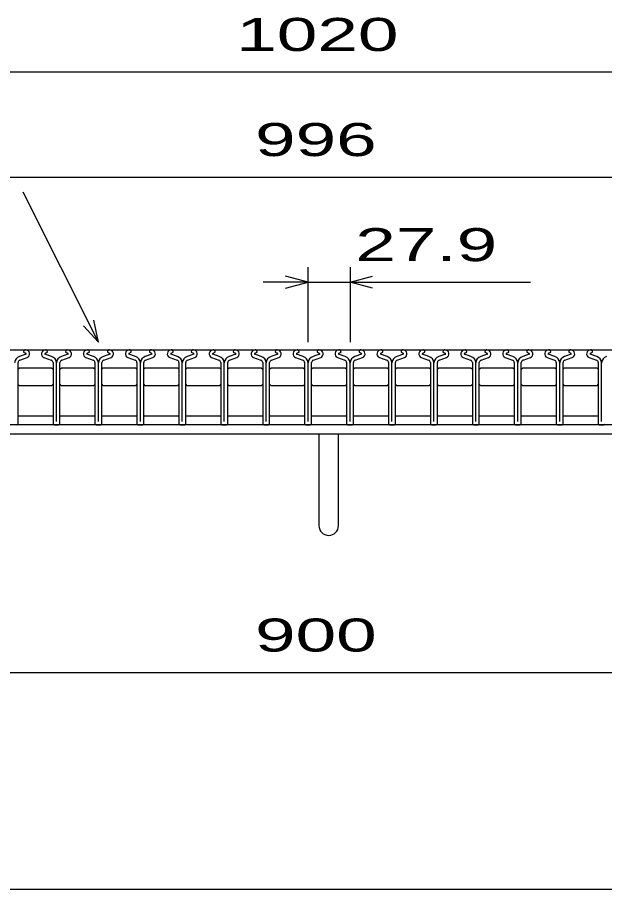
# Model space of a CAD drawing. Units: millimetres, scale not verified. Extents: x -1820 to 1736, y -1282 to 1048.
# Drawn here: x -1057 to -666, y -1152 to -571 of the extents above; entities that cross this region are included whole.
import ezdxf
from ezdxf.enums import TextEntityAlignment as Align

# ---------------------------------------------------------------- set-up
doc = ezdxf.new("R2010")
doc.units = ezdxf.units.MM
doc.header["$LTSCALE"] = 10
for name, color, linetype, lineweight in [('0_2', 150, 'Continuous', 25), ('16', 3, 'Continuous', 25), ('19', 6, 'Continuous', 25), ('22', 2, 'Continuous', 25)]:
    doc.layers.add(name, color=color, linetype=linetype, lineweight=lineweight)
doc.styles.add('ベクトル', font='')
doc.styles.get('ベクトル').set_extended_font_data('ベクトル')

msp = doc.modelspace()

# ---------------------------------------------------------------- linework, layer by layer
at = {"layer": '0_2'}
msp.add_line((1736, -1151.5), (-1724, -1151.5), dxfattribs=at)
at = {"layer": '16'}
for p, q in [((-1348, -792), (-352, -792)), ((-1051.4, -795.01), (-1055.72, -796.53)), ((-1053, -793.38), (-1053, -793.61)), ((-1053, -793.61), (-1051.56, -794.31)), ((-1034.4, -796.53), (-1038.72, -795.01)), ((-1038.56, -794.31), (-1037.12, -793.61)), ((-1037.12, -793.61), (-1037.12, -793.38)), ((-1023.5, -795.01), (-1027.82, -796.53)), ((-1025.1, -793.38), (-1025.1, -793.61)), ((-1025.1, -793.61), (-1023.66, -794.31)), ((-1006.5, -796.53), (-1010.82, -795.01)), ((-1010.66, -794.31), (-1009.22, -793.61)), ((-1009.22, -793.61), (-1009.22, -793.38)), ((-995.6, -795.01), (-999.92, -796.53)), ((-997.2, -793.38), (-997.2, -793.61)), ((-997.2, -793.61), (-995.76, -794.31)), ((-978.6, -796.53), (-982.92, -795.01)), ((-982.76, -794.31), (-981.32, -793.61)), ((-981.32, -793.61), (-981.32, -793.38)), ((-967.7, -795.01), (-972.02, -796.53)), ((-969.3, -793.38), (-969.3, -793.61)), ((-969.3, -793.61), (-967.86, -794.31)), ((-950.7, -796.53), (-955.02, -795.01)), ((-954.86, -794.31), (-953.42, -793.61)), ((-953.42, -793.61), (-953.42, -793.38)), ((-939.8, -795.01), (-944.12, -796.53)), ((-941.4, -793.38), (-941.4, -793.61)), ((-941.4, -793.61), (-939.96, -794.31)), ((-922.8, -796.53), (-927.12, -795.01)), ((-926.96, -794.31), (-925.52, -793.61)), ((-925.52, -793.61), (-925.52, -793.38)), ((-911.9, -795.01), (-916.22, -796.53)), ((-913.5, -793.38), (-913.5, -793.61)), ((-913.5, -793.61), (-912.06, -794.31)), ((-894.9, -796.53), (-899.22, -795.01)), ((-899.06, -794.31), (-897.62, -793.61)), ((-897.62, -793.61), (-897.62, -793.38)), ((-884, -795.01), (-888.32, -796.53)), ((-885.6, -793.38), (-885.6, -793.61)), ((-885.6, -793.61), (-884.16, -794.31)), ((-867, -796.53), (-871.32, -795.01)), ((-871.16, -794.31), (-869.72, -793.61)), ((-869.72, -793.61), (-869.72, -793.38)), ((-856.1, -795.01), (-860.42, -796.53)), ((-857.7, -793.38), (-857.7, -793.61)), ((-857.7, -793.61), (-856.26, -794.31)), ((-839.1, -796.53), (-843.42, -795.01)), ((-843.26, -794.31), (-841.82, -793.61)), ((-841.82, -793.61), (-841.82, -793.38)), ((-828.2, -795.01), (-832.52, -796.53)), ((-829.8, -793.38), (-829.8, -793.61)), ((-829.8, -793.61), (-828.36, -794.31)), ((-811.2, -796.53), (-815.52, -795.01)), ((-815.36, -794.31), (-813.92, -793.61)), ((-813.92, -793.61), (-813.92, -793.38)), ((-800.3, -795.01), (-804.62, -796.53)), ((-801.9, -793.38), (-801.9, -793.61)), ((-801.9, -793.61), (-800.46, -794.31)), ((-783.3, -796.53), (-787.62, -795.01)), ((-787.46, -794.31), (-786.02, -793.61)), ((-786.02, -793.61), (-786.02, -793.38)), ((-772.4, -795.01), (-776.72, -796.53)), ((-774, -793.38), (-774, -793.61)), ((-774, -793.61), (-772.56, -794.31)), ((-755.4, -796.53), (-759.72, -795.01)), ((-759.56, -794.31), (-758.12, -793.61)), ((-758.12, -793.61), (-758.12, -793.38)), ((-744.5, -795.01), (-748.82, -796.53)), ((-746.1, -793.38), (-746.1, -793.61)), ((-746.1, -793.61), (-744.66, -794.31)), ((-727.5, -796.53), (-731.82, -795.01)), ((-731.66, -794.31), (-730.22, -793.61)), ((-730.22, -793.61), (-730.22, -793.38)), ((-716.6, -795.01), (-720.92, -796.53)), ((-718.2, -793.38), (-718.2, -793.61)), ((-718.2, -793.61), (-716.76, -794.31)), ((-699.6, -796.53), (-703.92, -795.01)), ((-703.76, -794.31), (-702.32, -793.61)), ((-702.32, -793.61), (-702.32, -793.38)), ((-688.7, -795.01), (-693.02, -796.53)), ((-690.3, -793.38), (-690.3, -793.61)), ((-690.3, -793.61), (-688.86, -794.31)), ((-671.7, -796.53), (-676.02, -795.01)), ((-675.86, -794.31), (-674.42, -793.61)), ((-674.42, -793.61), (-674.42, -793.38)), ((-1056.71, -841.31), (-1056.71, -800.59)), ((-1055.51, -798.89), (-1050.64, -797.18)), ((-1039.48, -797.18), (-1034.61, -798.89)), ((-1033.41, -800.59), (-1033.41, -841.31)), ((-1031.1, -839.71), (-1031.1, -800.64)), ((-1028.81, -841.31), (-1028.81, -800.59)), ((-1027.61, -798.89), (-1022.74, -797.18)), ((-1011.58, -797.18), (-1006.71, -798.89)), ((-1005.51, -800.59), (-1005.51, -841.31)), ((-1003.2, -839.71), (-1003.2, -800.64)), ((-1000.91, -841.31), (-1000.91, -800.59)), ((-999.71, -798.89), (-994.84, -797.18)), ((-983.68, -797.18), (-978.81, -798.89)), ((-977.61, -800.59), (-977.61, -841.31)), ((-975.3, -839.71), (-975.3, -800.64)), ((-973.01, -841.31), (-973.01, -800.59)), ((-971.81, -798.89), (-966.94, -797.18)), ((-955.78, -797.18), (-950.91, -798.89)), ((-949.71, -800.59), (-949.71, -841.31)), ((-947.4, -839.71), (-947.4, -800.64)), ((-945.11, -841.31), (-945.11, -800.59)), ((-943.91, -798.89), (-939.04, -797.18)), ((-927.88, -797.18), (-923.01, -798.89)), ((-921.81, -800.59), (-921.81, -841.31)), ((-919.5, -839.71), (-919.5, -800.64)), ((-917.21, -841.31), (-917.21, -800.59)), ((-916.01, -798.89), (-911.14, -797.18)), ((-899.98, -797.18), (-895.11, -798.89)), ((-893.91, -800.59), (-893.91, -841.31)), ((-891.6, -839.71), (-891.6, -800.64)), ((-889.31, -841.31), (-889.31, -800.59)), ((-888.11, -798.89), (-883.24, -797.18)), ((-872.08, -797.18), (-867.21, -798.89)), ((-866.01, -800.59), (-866.01, -841.31)), ((-863.7, -839.71), (-863.7, -800.64)), ((-861.41, -841.31), (-861.41, -800.59)), ((-860.21, -798.89), (-855.34, -797.18)), ((-844.18, -797.18), (-839.31, -798.89)), ((-838.11, -800.59), (-838.11, -841.31)), ((-835.8, -839.71), (-835.8, -800.64)), ((-833.51, -841.31), (-833.51, -800.59)), ((-832.31, -798.89), (-827.44, -797.18)), ((-816.28, -797.18), (-811.41, -798.89)), ((-810.21, -800.59), (-810.21, -841.31)), ((-807.9, -839.71), (-807.9, -800.64)), ((-805.61, -841.31), (-805.61, -800.59)), ((-804.41, -798.89), (-799.54, -797.18)), ((-788.38, -797.18), (-783.51, -798.89)), ((-782.31, -800.59), (-782.31, -841.31)), ((-780, -839.71), (-780, -800.64)), ((-777.71, -841.31), (-777.71, -800.59)), ((-776.51, -798.89), (-771.64, -797.18)), ((-760.48, -797.18), (-755.61, -798.89)), ((-754.41, -800.59), (-754.41, -841.31)), ((-752.1, -839.71), (-752.1, -800.64)), ((-749.81, -841.31), (-749.81, -800.59)), ((-748.61, -798.89), (-743.74, -797.18)), ((-732.58, -797.18), (-727.71, -798.89)), ((-726.51, -800.59), (-726.51, -841.31)), ((-724.2, -839.71), (-724.2, -800.64)), ((-721.91, -841.31), (-721.91, -800.59)), ((-720.71, -798.89), (-715.84, -797.18)), ((-704.68, -797.18), (-699.81, -798.89)), ((-698.61, -800.59), (-698.61, -841.31)), ((-696.3, -839.71), (-696.3, -800.64)), ((-694.01, -841.31), (-694.01, -800.59)), ((-692.81, -798.89), (-687.94, -797.18)), ((-676.78, -797.18), (-671.91, -798.89)), ((-670.71, -800.59), (-670.71, -841.31)), ((-668.4, -839.71), (-668.4, -800.64)), ((-1056.75, -805), (-1055.75, -804)), ((-1055.75, -804), (-1034.35, -804)), ((-1034.35, -804), (-1033.35, -805)), ((-1028.85, -805), (-1027.85, -804)), ((-1027.85, -804), (-1006.45, -804)), ((-1006.45, -804), (-1005.45, -805)), ((-1000.95, -805), (-999.95, -804)), ((-999.95, -804), (-978.55, -804)), ((-978.55, -804), (-977.55, -805)), ((-973.05, -805), (-972.05, -804)), ((-972.05, -804), (-950.65, -804)), ((-950.65, -804), (-949.65, -805)), ((-945.15, -805), (-944.15, -804)), ((-944.15, -804), (-922.75, -804)), ((-922.75, -804), (-921.75, -805)), ((-917.25, -805), (-916.25, -804)), ((-916.25, -804), (-894.85, -804)), ((-894.85, -804), (-893.85, -805)), ((-889.35, -805), (-888.35, -804)), ((-888.35, -804), (-866.95, -804)), ((-866.95, -804), (-865.95, -805)), ((-861.45, -805), (-860.45, -804)), ((-860.45, -804), (-839.05, -804)), ((-839.05, -804), (-838.05, -805)), ((-833.55, -805), (-832.55, -804)), ((-832.55, -804), (-811.15, -804)), ((-811.15, -804), (-810.15, -805)), ((-805.65, -805), (-804.65, -804)), ((-804.65, -804), (-783.25, -804)), ((-783.25, -804), (-782.25, -805)), ((-777.75, -805), (-776.75, -804)), ((-776.75, -804), (-755.35, -804)), ((-755.35, -804), (-754.35, -805)), ((-749.85, -805), (-748.85, -804)), ((-748.85, -804), (-727.45, -804)), ((-727.45, -804), (-726.45, -805)), ((-721.95, -805), (-720.95, -804)), ((-720.95, -804), (-699.55, -804)), ((-699.55, -804), (-698.55, -805)), ((-694.05, -805), (-693.05, -804)), ((-693.05, -804), (-671.65, -804)), ((-671.65, -804), (-670.65, -805)), ((-1055.75, -816), (-1056.75, -815)), ((-1034.35, -816), (-1055.75, -816)), ((-1033.35, -815), (-1034.35, -816)), ((-1027.85, -816), (-1028.85, -815)), ((-1006.45, -816), (-1027.85, -816)), ((-1005.45, -815), (-1006.45, -816)), ((-999.95, -816), (-1000.95, -815)), ((-978.55, -816), (-999.95, -816)), ((-977.55, -815), (-978.55, -816)), ((-972.05, -816), (-973.05, -815)), ((-950.65, -816), (-972.05, -816)), ((-949.65, -815), (-950.65, -816)), ((-944.15, -816), (-945.15, -815)), ((-922.75, -816), (-944.15, -816)), ((-921.75, -815), (-922.75, -816)), ((-916.25, -816), (-917.25, -815)), ((-894.85, -816), (-916.25, -816)), ((-893.85, -815), (-894.85, -816)), ((-888.35, -816), (-889.35, -815)), ((-866.95, -816), (-888.35, -816)), ((-865.95, -815), (-866.95, -816)), ((-860.45, -816), (-861.45, -815)), ((-839.05, -816), (-860.45, -816)), ((-838.05, -815), (-839.05, -816)), ((-832.55, -816), (-833.55, -815)), ((-811.15, -816), (-832.55, -816)), ((-810.15, -815), (-811.15, -816)), ((-804.65, -816), (-805.65, -815)), ((-783.25, -816), (-804.65, -816)), ((-782.25, -815), (-783.25, -816)), ((-776.75, -816), (-777.75, -815)), ((-755.35, -816), (-776.75, -816)), ((-754.35, -815), (-755.35, -816)), ((-748.85, -816), (-749.85, -815)), ((-727.45, -816), (-748.85, -816)), ((-726.45, -815), (-727.45, -816)), ((-720.95, -816), (-721.95, -815)), ((-699.55, -816), (-720.95, -816)), ((-698.55, -815), (-699.55, -816)), ((-693.05, -816), (-694.05, -815)), ((-671.65, -816), (-693.05, -816)), ((-670.65, -815), (-671.65, -816)), ((-1056.7, -836), (-1033.4, -836)), ((-1028.8, -836), (-1005.5, -836)), ((-1000.9, -836), (-977.6, -836)), ((-973, -836), (-949.7, -836)), ((-945.1, -836), (-921.8, -836)), ((-917.2, -836), (-893.9, -836)), ((-889.3, -836), (-866, -836)), ((-861.4, -836), (-838.1, -836)), ((-833.5, -836), (-810.2, -836)), ((-805.6, -836), (-782.3, -836)), ((-777.7, -836), (-754.4, -836)), ((-749.8, -836), (-726.5, -836)), ((-721.9, -836), (-698.6, -836)), ((-694, -836), (-670.7, -836)), ((-1032.71, -842.01), (-1029.51, -842.01)), ((-1004.81, -842.01), (-1001.61, -842.01)), ((-976.91, -842.01), (-973.71, -842.01)), ((-949.01, -842.01), (-945.81, -842.01)), ((-921.11, -842.01), (-917.91, -842.01)), ((-893.21, -842.01), (-890.01, -842.01)), ((-865.31, -842.01), (-862.11, -842.01)), ((-837.41, -842.01), (-834.21, -842.01)), ((-809.51, -842.01), (-806.31, -842.01)), ((-781.61, -842.01), (-778.41, -842.01)), ((-753.71, -842.01), (-750.51, -842.01)), ((-725.81, -842.01), (-722.61, -842.01)), ((-697.91, -842.01), (-694.71, -842.01)), ((-670.01, -842.01), (-666.81, -842.01))]:
    msp.add_line(p, q, dxfattribs=at)
for centre, radius, start, end in [((-1051.55, -793.45), 1.45, 94.45, 177.5), ((-1051.71, -794.7), 2.7, 293.32, 89.02002), ((-1051.73, -794.72), 0.44, 317.67, 68.08999), ((-1038.41, -794.7), 2.7, 90.98, 246.68), ((-1038.39, -794.72), 0.44, 111.91, 222.33), ((-1038.57, -793.45), 1.45, 2.5, 85.55), ((-1023.65, -793.45), 1.45, 94.45, 177.5), ((-1023.81, -794.7), 2.7, 293.32, 89.02002), ((-1023.83, -794.72), 0.44, 317.67, 68.08999), ((-1010.51, -794.7), 2.7, 90.98, 246.68), ((-1010.49, -794.72), 0.44, 111.91, 222.33), ((-1010.67, -793.45), 1.45, 2.5, 85.55), ((-995.75, -793.45), 1.45, 94.45, 177.5), ((-995.91, -794.7), 2.7, 293.32, 89.02002), ((-995.93, -794.72), 0.44, 317.67, 68.08999), ((-982.61, -794.7), 2.7, 90.98, 246.68), ((-982.59, -794.72), 0.44, 111.91, 222.33), ((-982.77, -793.45), 1.45, 2.5, 85.55), ((-967.85, -793.45), 1.45, 94.45, 177.5), ((-968.01, -794.7), 2.7, 293.32, 89.02002), ((-968.03, -794.72), 0.44, 317.67, 68.08999), ((-954.71, -794.7), 2.7, 90.98, 246.68), ((-954.69, -794.72), 0.44, 111.91, 222.33), ((-954.87, -793.45), 1.45, 2.5, 85.55), ((-939.95, -793.45), 1.45, 94.45, 177.5), ((-940.11, -794.7), 2.7, 293.32, 89.02002), ((-940.13, -794.72), 0.44, 317.67, 68.08999), ((-926.81, -794.7), 2.7, 90.98, 246.68), ((-926.79, -794.72), 0.44, 111.91, 222.33), ((-926.97, -793.45), 1.45, 2.5, 85.55), ((-912.05, -793.45), 1.45, 94.45, 177.5), ((-912.21, -794.7), 2.7, 293.32, 89.02002), ((-912.23, -794.72), 0.44, 317.67, 68.08999), ((-898.91, -794.7), 2.7, 90.98, 246.68), ((-898.89, -794.72), 0.44, 111.91, 222.33), ((-899.07, -793.45), 1.45, 2.5, 85.55), ((-884.15, -793.45), 1.45, 94.45, 177.5), ((-884.31, -794.7), 2.7, 293.32, 89.02002), ((-884.33, -794.72), 0.44, 317.67, 68.08999), ((-871.01, -794.7), 2.7, 90.98, 246.68), ((-870.99, -794.72), 0.44, 111.91, 222.33), ((-871.17, -793.45), 1.45, 2.5, 85.55), ((-856.25, -793.45), 1.45, 94.45, 177.5), ((-856.41, -794.7), 2.7, 293.32, 89.02002), ((-856.43, -794.72), 0.44, 317.67, 68.08999), ((-843.11, -794.7), 2.7, 90.98, 246.68), ((-843.09, -794.72), 0.44, 111.91, 222.33), ((-843.27, -793.45), 1.45, 2.5, 85.55), ((-828.35, -793.45), 1.45, 94.45, 177.5), ((-828.51, -794.7), 2.7, 293.32, 89.02002), ((-828.53, -794.72), 0.44, 317.67, 68.08999), ((-815.21, -794.7), 2.7, 90.98, 246.68), ((-815.19, -794.72), 0.44, 111.91, 222.33), ((-815.37, -793.45), 1.45, 2.5, 85.55), ((-800.45, -793.45), 1.45, 94.45, 177.5), ((-800.61, -794.7), 2.7, 293.32, 89.02002), ((-800.63, -794.72), 0.44, 317.67, 68.08999), ((-787.31, -794.7), 2.7, 90.98, 246.68), ((-787.29, -794.72), 0.44, 111.91, 222.33), ((-787.47, -793.45), 1.45, 2.5, 85.55), ((-772.55, -793.45), 1.45, 94.45, 177.5), ((-772.71, -794.7), 2.7, 293.32, 89.02002), ((-772.73, -794.72), 0.44, 317.67, 68.08999), ((-759.41, -794.7), 2.7, 90.98, 246.68), ((-759.39, -794.72), 0.44, 111.91, 222.33), ((-759.57, -793.45), 1.45, 2.5, 85.55), ((-744.65, -793.45), 1.45, 94.45, 177.5), ((-744.81, -794.7), 2.7, 293.32, 89.02002), ((-744.83, -794.72), 0.44, 317.67, 68.08999), ((-731.51, -794.7), 2.7, 90.98, 246.68), ((-731.49, -794.72), 0.44, 111.91, 222.33), ((-731.67, -793.45), 1.45, 2.5, 85.55), ((-716.75, -793.45), 1.45, 94.45, 177.5), ((-716.91, -794.7), 2.7, 293.32, 89.02002), ((-716.93, -794.72), 0.44, 317.67, 68.08999), ((-703.61, -794.7), 2.7, 90.98, 246.68), ((-703.59, -794.72), 0.44, 111.91, 222.33), ((-703.77, -793.45), 1.45, 2.5, 85.55), ((-688.85, -793.45), 1.45, 94.45, 177.5), ((-689.01, -794.7), 2.7, 293.32, 89.02002), ((-689.03, -794.72), 0.44, 317.67, 68.08999), ((-675.71, -794.7), 2.7, 90.98, 246.68), ((-675.69, -794.72), 0.44, 111.91, 222.33), ((-675.87, -793.45), 1.45, 2.5, 85.55), ((-1054.43, -800.94), 4.6, 106.3, 176.22), ((-1054.91, -800.59), 1.8, 109.42, 180), ((-1035.21, -800.59), 1.8, 0, 70.58), ((-1035.69, -800.94), 4.6, 3.78, 73.7), ((-1026.53, -800.94), 4.6, 106.3, 176.22), ((-1027.01, -800.59), 1.8, 109.42, 180), ((-1007.31, -800.59), 1.8, 0, 70.58), ((-1007.79, -800.94), 4.6, 3.78, 73.7), ((-998.63, -800.94), 4.6, 106.3, 176.22), ((-999.11, -800.59), 1.8, 109.42, 180), ((-979.41, -800.59), 1.8, 0, 70.58), ((-979.89, -800.94), 4.6, 3.78, 73.7), ((-970.73, -800.94), 4.6, 106.3, 176.22), ((-971.21, -800.59), 1.8, 109.42, 180), ((-951.51, -800.59), 1.8, 0, 70.58), ((-951.99, -800.94), 4.6, 3.78, 73.7), ((-942.83, -800.94), 4.6, 106.3, 176.22), ((-943.31, -800.59), 1.8, 109.42, 180), ((-923.61, -800.59), 1.8, 0, 70.58), ((-924.09, -800.94), 4.6, 3.78, 73.7), ((-914.93, -800.94), 4.6, 106.3, 176.22), ((-915.41, -800.59), 1.8, 109.42, 180), ((-895.71, -800.59), 1.8, 0, 70.58), ((-896.19, -800.94), 4.6, 3.78, 73.7), ((-887.03, -800.94), 4.6, 106.3, 176.22), ((-887.51, -800.59), 1.8, 109.42, 180), ((-867.81, -800.59), 1.8, 0, 70.58), ((-868.29, -800.94), 4.6, 3.78, 73.7), ((-859.13, -800.94), 4.6, 106.3, 176.22), ((-859.61, -800.59), 1.8, 109.42, 180), ((-839.91, -800.59), 1.8, 0, 70.58), ((-840.39, -800.94), 4.6, 3.78, 73.7), ((-831.23, -800.94), 4.6, 106.3, 176.22), ((-831.71, -800.59), 1.8, 109.42, 180), ((-812.01, -800.59), 1.8, 0, 70.58), ((-812.49, -800.94), 4.6, 3.78, 73.7), ((-803.33, -800.94), 4.6, 106.3, 176.22), ((-803.81, -800.59), 1.8, 109.42, 180), ((-784.11, -800.59), 1.8, 0, 70.58), ((-784.59, -800.94), 4.6, 3.78, 73.7), ((-775.43, -800.94), 4.6, 106.3, 176.22), ((-775.91, -800.59), 1.8, 109.42, 180), ((-756.21, -800.59), 1.8, 0, 70.58), ((-756.69, -800.94), 4.6, 3.78, 73.7), ((-747.53, -800.94), 4.6, 106.3, 176.22), ((-748.01, -800.59), 1.8, 109.42, 180), ((-728.31, -800.59), 1.8, 0, 70.58), ((-728.79, -800.94), 4.6, 3.78, 73.7), ((-719.63, -800.94), 4.6, 106.3, 176.22), ((-720.11, -800.59), 1.8, 109.42, 180), ((-700.41, -800.59), 1.8, 0, 70.58), ((-700.89, -800.94), 4.6, 3.78, 73.7), ((-691.73, -800.94), 4.6, 106.3, 176.22), ((-692.21, -800.59), 1.8, 109.42, 180), ((-672.51, -800.59), 1.8, 0, 70.58), ((-672.99, -800.94), 4.6, 3.78, 73.7), ((-663.83, -800.94), 4.6, 106.3, 176.22), ((-1057.41, -841.31), 0.7, 270, 0), ((-1032.71, -841.31), 0.7, 180, 270), ((-1029.51, -841.31), 0.7, 270, 0), ((-1004.81, -841.31), 0.7, 180, 270), ((-1001.61, -841.31), 0.7, 270, 0), ((-976.91, -841.31), 0.7, 180, 270), ((-973.71, -841.31), 0.7, 270, 0), ((-949.01, -841.31), 0.7, 180, 270), ((-945.81, -841.31), 0.7, 270, 0), ((-921.11, -841.31), 0.7, 180, 270), ((-917.91, -841.31), 0.7, 270, 0), ((-893.21, -841.31), 0.7, 180, 270), ((-890.01, -841.31), 0.7, 270, 0), ((-865.31, -841.31), 0.7, 180, 270), ((-862.11, -841.31), 0.7, 270, 0), ((-837.41, -841.31), 0.7, 180, 270), ((-834.21, -841.31), 0.7, 270, 0), ((-809.51, -841.31), 0.7, 180, 270), ((-806.31, -841.31), 0.7, 270, 0), ((-781.61, -841.31), 0.7, 180, 270), ((-778.41, -841.31), 0.7, 270, 0), ((-753.71, -841.31), 0.7, 180, 270), ((-750.51, -841.31), 0.7, 270, 0), ((-725.81, -841.31), 0.7, 180, 270), ((-722.61, -841.31), 0.7, 270, 0), ((-697.91, -841.31), 0.7, 180, 270), ((-694.71, -841.31), 0.7, 270, 0), ((-670.01, -841.31), 0.7, 180, 270), ((-666.81, -841.31), 0.7, 270, 0)]:
    msp.add_arc(centre, radius, start, end, dxfattribs=at)
at = {"layer": '19'}
for p, q in [((-346, -842), (-1354, -842)), ((-1360, -848), (-340, -848)), ((-856.5, -848), (-856.5, -909.11)), ((-843.5, -909.11), (-843.5, -848))]:
    msp.add_line(p, q, dxfattribs=at)
msp.add_arc((-850, -909.11), 6.5, 180, 0, dxfattribs=at)
at = {"layer": '22', "color": 4}
for p, q in [((-1360, -607), (-340, -607)), ((-1348, -677), (-352, -677)), ((-1003.2, -787), (-1053.2, -687)), ((-863.7, -787), (-863.7, -737)), ((-835.8, -737), (-835.8, -787)), ((-863.7, -747), (-878.7, -743)), ((-835.8, -747), (-820.8, -743)), ((-863.7, -747), (-893.7, -747)), ((-878.7, -751), (-863.7, -747)), ((-863.7, -747), (-835.8, -747)), ((-820.8, -751), (-835.8, -747)), ((-835.8, -747), (-715.8, -747)), ((-1003.2, -787), (-1006.2, -772.4)), ((-1003.2, -787), (-1013.2, -776)), ((-1300, -1007), (-400, -1007))]:
    msp.add_line(p, q, dxfattribs=at)

# ---------------------------------------------------------------- texts
at = {"layer": '22', "style": 'ベクトル', "width": 1.65}
for s, p in [(' 1020 ', (-925, -582)), (' 996 ', (-912.5, -652)), (' 27.9 ', (-845.8, -722)), (' 900 ', (-912.5, -982))]:
    msp.add_text(s, height=21.99, dxfattribs=at).set_placement(p, align=Align.MIDDLE_LEFT)

doc.saveas('drawing.dxf')
